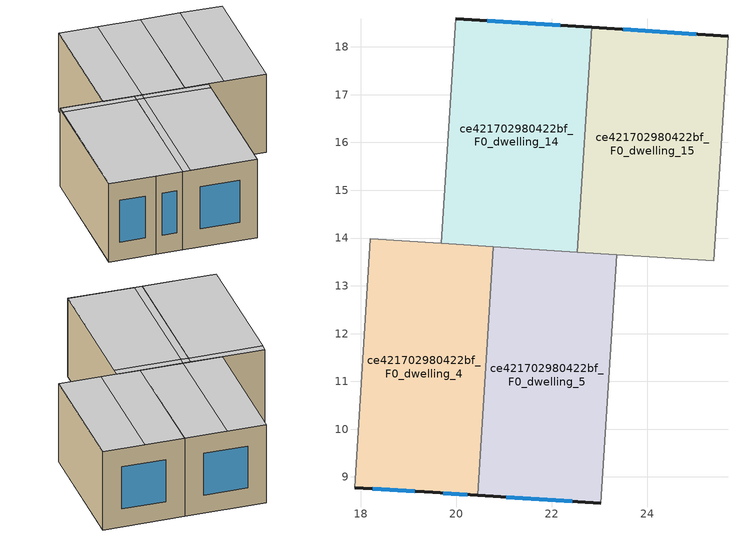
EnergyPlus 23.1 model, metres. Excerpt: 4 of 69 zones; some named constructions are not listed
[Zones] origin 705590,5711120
ce421702980422bf_F0_dwelling_14
 floor ground (EU_floor_Construction): 22.84,18.41 22.54,13.71 19.69,13.89 19.98,18.59 z0
 wall outside (EU_wall_Construction): 22.84,18.41 19.98,18.59 z0:3
 wall to ce421702980422bf_F0_dwelling_13 (EU_wall_Construction): 19.98,18.59 19.69,13.89 z0:3
 wall to ce421702980422bf_F0_dwelling_15 (EU_wall_Construction): 22.54,13.71 22.84,18.41 z0:3
 wall to ce421702980422bf_F0_dwelling_5 (EU_wall_Construction): 20.78,13.82 22.54,13.71 z0:3
 wall to ce421702980422bf_F0_dwelling_4 (EU_wall_Construction): 19.69,13.89 20.78,13.82 z0:3
 window (EU_Window_Construction): 22.18,18.45 20.65,18.55 z0.69:2.31
 ceiling to ce421702980422bf_F1_dwelling_10 (EU_floor_Construction): 22.54,13.71 22.84,18.41 21.36,18.5 21.06,13.8 z3
 ceiling to ce421702980422bf_F1_dwelling_8 (EU_floor_Construction): 21.06,13.8 21.36,18.5 19.98,18.59 19.69,13.89 z3
ce421702980422bf_F0_dwelling_15
 floor ground (EU_floor_Construction): 25.69,18.23 25.39,13.52 22.54,13.71 22.84,18.41 z0
 wall outside (EU_wall_Construction): 25.69,18.23 22.84,18.41 z0:3
 wall to ce421702980422bf_F0_dwelling_16 (EU_wall_Construction): 25.39,13.52 25.69,18.23 z0:3
 wall to ce421702980422bf_F0_dwelling_6 (EU_wall_Construction): 23.36,13.65 25.39,13.52 z0:3
 wall to ce421702980422bf_F0_dwelling_5 (EU_wall_Construction): 22.54,13.71 23.36,13.65 z0:3
 window (EU_Window_Construction): 25.03,18.27 23.5,18.37 z0.69:2.31
 ceiling to ce421702980422bf_F1_dwelling_12 (EU_floor_Construction): 25.39,13.52 25.69,18.23 24.22,18.32 23.92,13.62 z3
 ceiling to ce421702980422bf_F1_dwelling_10 (EU_floor_Construction): 23.92,13.62 24.22,18.32 22.84,18.41 22.54,13.71 z3
ce421702980422bf_F0_dwelling_4
 floor ground (EU_floor_Construction): 20.78,13.82 20.45,8.61 19.51,8.67 17.87,8.78 18.2,13.98 z0
 wall outside (EU_wall_Construction): 17.87,8.78 19.51,8.67 20.45,8.61 z0:3
 wall to ce421702980422bf_F0_dwelling_5 (EU_wall_Construction): 20.45,8.61 20.78,13.82 z0:3
 wall to ce421702980422bf_F0_dwelling_3 (EU_wall_Construction): 18.2,13.98 17.87,8.78 z0:3
 wall to ce421702980422bf_F0_dwelling_13 (EU_wall_Construction): 19.69,13.89 18.2,13.98 z0:3
 window (EU_Window_Construction): 19.73,8.66 20.23,8.63 / 18.25,8.75 19.13,8.7 z0.69:2.31
 ceiling to ce421702980422bf_F1_dwelling_9 (EU_floor_Construction): 20.45,8.61 20.76,13.57 18.19,13.73 17.87,8.78 19.51,8.67 z3
 ceiling to ce421702980422bf_F1_dwelling_8 (EU_floor_Construction): 20.76,13.57 20.78,13.82 18.2,13.98 18.19,13.73 z3
ce421702980422bf_F0_dwelling_5
 floor ground (EU_floor_Construction): 23.36,13.65 23.03,8.45 20.45,8.61 20.78,13.82 z0
 wall outside (EU_wall_Construction): 20.45,8.61 23.03,8.45 z0:3
 wall to ce421702980422bf_F0_dwelling_6 (EU_wall_Construction): 23.03,8.45 23.36,13.65 z0:3
 window (EU_Window_Construction): 21.05,8.58 22.43,8.49 z0.69:2.31
 ceiling to ce421702980422bf_F1_dwelling_11 (EU_floor_Construction): 23.03,8.45 23.34,13.4 21.04,13.55 20.73,8.6 z3
 ceiling to ce421702980422bf_F1_dwelling_9 (EU_floor_Construction): 20.73,8.6 21.04,13.55 20.76,13.57 20.45,8.61 z3
 ceiling to ce421702980422bf_F1_dwelling_10 (EU_floor_Construction): 23.34,13.4 23.36,13.65 21.06,13.8 21.04,13.55 z3
 ceiling to ce421702980422bf_F1_dwelling_8 (EU_floor_Construction): 21.04,13.55 21.06,13.8 20.78,13.82 20.76,13.57 z3
[SCHEDULE:FILE] Column Number=1; Rows to Skip at Top=0; Number of Hours of Data=8760; Column Separator=Comma; Interpolate to Timestep=No; Minutes per Item=60; Adjust Schedule for Daylight Savings=Yes
Name | File
EU_Step8_GainSchedule_ce421702980422bf_F1_dwelling_12_f000 | ../../schedules/ce421702980422bf/ce421702980422bf_F1_dwelling_12_f000_gain.csv
EU_Step8_GainSchedule_ce421702980422bf_F1_dwelling_13_f000 | ../../schedules/ce421702980422bf/ce421702980422bf_F1_dwelling_13_f000_gain.csv
EU_Step8_GainSchedule_ce421702980422bf_F1_dwelling_14_f000 | ../../schedules/ce421702980422bf/ce421702980422bf_F1_dwelling_14_f000_gain.csv
EU_Step8_GainSchedule_ce421702980422bf_F1_dwelling_15_f000 | ../../schedules/ce421702980422bf/ce421702980422bf_F1_dwelling_15_f000_gain.csv
EU_Step8_GainSchedule_ce421702980422bf_F1_dwelling_16_f000 | ../../schedules/ce421702980422bf/ce421702980422bf_F1_dwelling_16_f000_gain.csv
EU_Step8_GainSchedule_ce421702980422bf_F2_dwelling_0_f000 | ../../schedules/ce421702980422bf/ce421702980422bf_F2_dwelling_0_f000_gain.csv
EU_Step8_GainSchedule_ce421702980422bf_F2_dwelling_1_f000 | ../../schedules/ce421702980422bf/ce421702980422bf_F2_dwelling_1_f000_gain.csv
EU_Step8_GainSchedule_ce421702980422bf_F2_dwelling_2_f000 | ../../schedules/ce421702980422bf/ce421702980422bf_F2_dwelling_2_f000_gain.csv
EU_Step8_GainSchedule_ce421702980422bf_F2_dwelling_3_f000 | ../../schedules/ce421702980422bf/ce421702980422bf_F2_dwelling_3_f000_gain.csv
EU_Step8_GainSchedule_ce421702980422bf_F2_dwelling_4_f000 | ../../schedules/ce421702980422bf/ce421702980422bf_F2_dwelling_4_f000_gain.csv
EU_Step8_GainSchedule_ce421702980422bf_F2_dwelling_5_f000 | ../../schedules/ce421702980422bf/ce421702980422bf_F2_dwelling_5_f000_gain.csv
EU_Step8_GainSchedule_ce421702980422bf_F2_dwelling_6_f000 | ../../schedules/ce421702980422bf/ce421702980422bf_F2_dwelling_6_f000_gain.csv
EU_Step8_GainSchedule_ce421702980422bf_F2_dwelling_7_f000 | ../../schedules/ce421702980422bf/ce421702980422bf_F2_dwelling_7_f000_gain.csv
EU_Step8_GainSchedule_ce421702980422bf_F2_dwelling_8_f000 | ../../schedules/ce421702980422bf/ce421702980422bf_F2_dwelling_8_f000_gain.csv
EU_Step8_GainSchedule_ce421702980422bf_F2_dwelling_9_f000 | ../../schedules/ce421702980422bf/ce421702980422bf_F2_dwelling_9_f000_gain.csv
EU_Step8_GainSchedule_ce421702980422bf_F2_dwelling_10_f000 | ../../schedules/ce421702980422bf/ce421702980422bf_F2_dwelling_10_f000_gain.csv
EU_Step8_GainSchedule_ce421702980422bf_F2_dwelling_11_f000 | ../../schedules/ce421702980422bf/ce421702980422bf_F2_dwelling_11_f000_gain.csv
EU_Step8_GainSchedule_ce421702980422bf_F2_dwelling_12_f000 | ../../schedules/ce421702980422bf/ce421702980422bf_F2_dwelling_12_f000_gain.csv
EU_Step8_GainSchedule_ce421702980422bf_F2_dwelling_13_f000 | ../../schedules/ce421702980422bf/ce421702980422bf_F2_dwelling_13_f000_gain.csv
EU_Step8_GainSchedule_ce421702980422bf_F2_dwelling_14_f000 | ../../schedules/ce421702980422bf/ce421702980422bf_F2_dwelling_14_f000_gain.csv
EU_Step8_GainSchedule_ce421702980422bf_F2_dwelling_15_f000 | ../../schedules/ce421702980422bf/ce421702980422bf_F2_dwelling_15_f000_gain.csv
EU_Step8_GainSchedule_ce421702980422bf_F2_dwelling_16_f000 | ../../schedules/ce421702980422bf/ce421702980422bf_F2_dwelling_16_f000_gain.csv
